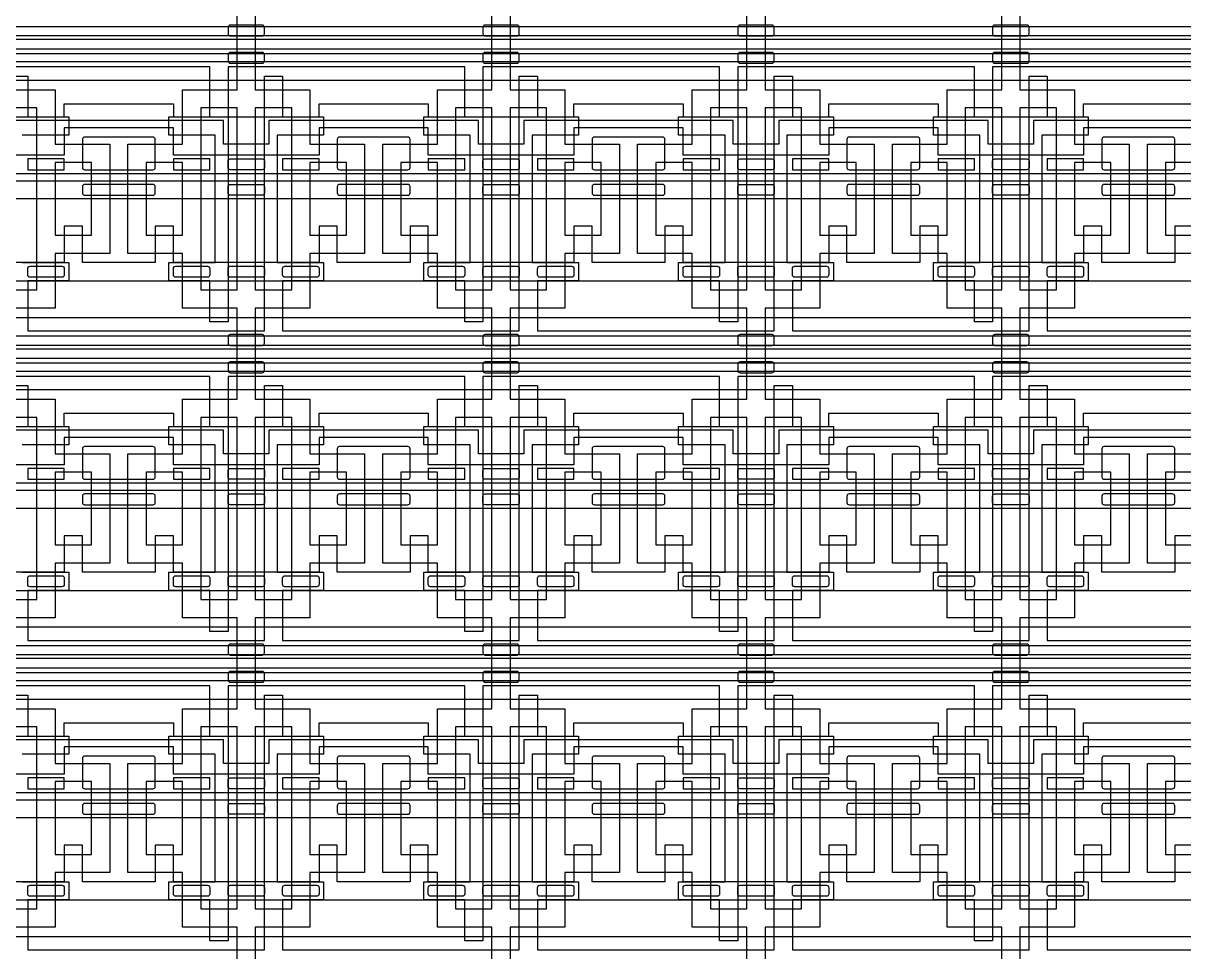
# Model space of a CAD drawing. Extents: x 0 to 194465, y -118660 to 40475.
# Drawn here: x 29387 to 35762, y 13088 to 18188 of the extents above; entities that cross this region are included whole.
import ezdxf

# ---------------------------------------------------------------- set-up
doc = ezdxf.new("R2010")
doc.units = 13
for name, color, linetype in [('Control 1 - Push up', 6, 'Continuous'), ('Control 2 - Push down', 1, 'Continuous'), ('Flow', 5, 'Continuous')]:
    doc.layers.add(name, color=color, linetype=linetype)

msp = doc.modelspace()

# ---------------------------------------------------------------- linework, layer by layer
at = {"layer": 'Control 1 - Push up'}
for points in [[(18462.5, 16773.1), (41962.5, 16773.1), (41962.5, 18270.6), (18462.5, 18270.6)], [(18362.5, 18170.6), (41862.5, 18170.6)], [(18262.5, 18120.6), (41762.5, 18120.6), (41762.5, 17223.1), (18262.5, 17223.1)], [(18162.5, 17323.1), (41662.5, 17323.1), (41662.5, 18020.6), (18162.5, 18020.6)], [(18062.5, 17363.1), (41562.5, 17363.1), (41562.5, 17976.1), (18062.5, 17976.1)], [(17962.5, 17876.1), (41462.5, 17876.1)], [(28812.5, 17673.1), (29612.5, 17673.1), (29612.5, 17746.1), (30212.5, 17746.1), (30212.5, 17673.1), (31012.5, 17673.1), (31012.5, 17746.1), (31612.5, 17746.1), (31612.5, 17673.1), (32412.5, 17673.1), (32412.5, 17746.1), (33012.5, 17746.1), (33012.5, 17673.1), (33812.5, 17673.1), (33812.5, 17746.1), (34412.5, 17746.1), (34412.5, 17673.1), (35212.5, 17673.1), (35212.5, 17746.1), (35812.5, 17746.1)], [(35812.5, 17613.1), (35212.5, 17613.1), (35212.5, 17463.1), (34412.5, 17463.1), (34412.5, 17613.1), (33812.5, 17613.1), (33812.5, 17463.1), (33012.5, 17463.1), (33012.5, 17613.1), (32412.5, 17613.1), (32412.5, 17463.1), (31612.5, 17463.1), (31612.5, 17613.1), (31012.5, 17613.1), (31012.5, 17463.1), (30212.5, 17463.1), (30212.5, 17613.1), (29612.5, 17613.1), (29612.5, 17463.1), (28812.5, 17463.1)], [(36087.5, 17653.1), (34937.5, 17653.1), (34937.5, 17523.1), (34687.5, 17523.1), (34687.5, 17653.1), (33537.5, 17653.1), (33537.5, 17523.1), (33287.5, 17523.1), (33287.5, 17653.1), (32137.5, 17653.1), (32137.5, 17523.1), (31887.5, 17523.1), (31887.5, 17653.1), (30737.5, 17653.1), (30737.5, 17523.1), (30487.5, 17523.1), (30487.5, 17653.1), (29337.5, 17653.1)], [(35812.5, 17073.1), (35712.5, 17073.1), (35712.5, 16873.1), (35312.5, 16873.1), (35312.5, 17073.1), (35212.5, 17073.1), (35212.5, 16873.1), (34412.5, 16873.1), (34412.5, 17073.1), (34312.5, 17073.1), (34312.5, 16873.1), (33912.5, 16873.1), (33912.5, 17073.1), (33812.5, 17073.1), (33812.5, 16873.1), (33012.5, 16873.1), (33012.5, 17073.1), (32912.5, 17073.1), (32912.5, 16873.1), (32512.5, 16873.1), (32512.5, 17073.1), (32412.5, 17073.1), (32412.5, 16873.1), (31612.5, 16873.1), (31612.5, 17073.1), (31512.5, 17073.1), (31512.5, 16873.1), (31112.5, 16873.1), (31112.5, 17073.1), (31012.5, 17073.1), (31012.5, 16873.1), (30212.5, 16873.1), (30212.5, 17073.1), (30112.5, 17073.1), (30112.5, 16873.1), (29712.5, 16873.1), (29712.5, 17073.1), (29612.5, 17073.1), (29612.5, 16873.1), (28812.5, 16873.1)], [(18462.5, 15073.1), (41962.5, 15073.1), (41962.5, 16570.6), (18462.5, 16570.6)], [(18362.5, 16470.6), (41862.5, 16470.6)], [(18262.5, 16420.6), (41762.5, 16420.6), (41762.5, 15523.1), (18262.5, 15523.1)], [(18162.5, 15623.1), (41662.5, 15623.1), (41662.5, 16320.6), (18162.5, 16320.6)], [(18062.5, 15663.1), (41562.5, 15663.1), (41562.5, 16276.1), (18062.5, 16276.1)], [(17962.5, 16176.1), (41462.5, 16176.1)], [(28812.5, 15973.1), (29612.5, 15973.1), (29612.5, 16046.1), (30212.5, 16046.1), (30212.5, 15973.1), (31012.5, 15973.1), (31012.5, 16046.1), (31612.5, 16046.1), (31612.5, 15973.1), (32412.5, 15973.1), (32412.5, 16046.1), (33012.5, 16046.1), (33012.5, 15973.1), (33812.5, 15973.1), (33812.5, 16046.1), (34412.5, 16046.1), (34412.5, 15973.1), (35212.5, 15973.1), (35212.5, 16046.1), (35812.5, 16046.1)], [(36087.5, 15953.1), (34937.5, 15953.1), (34937.5, 15823.1), (34687.5, 15823.1), (34687.5, 15953.1), (33537.5, 15953.1), (33537.5, 15823.1), (33287.5, 15823.1), (33287.5, 15953.1), (32137.5, 15953.1), (32137.5, 15823.1), (31887.5, 15823.1), (31887.5, 15953.1), (30737.5, 15953.1), (30737.5, 15823.1), (30487.5, 15823.1), (30487.5, 15953.1), (29337.5, 15953.1)], [(35812.5, 15913.1), (35212.5, 15913.1), (35212.5, 15763.1), (34412.5, 15763.1), (34412.5, 15913.1), (33812.5, 15913.1), (33812.5, 15763.1), (33012.5, 15763.1), (33012.5, 15913.1), (32412.5, 15913.1), (32412.5, 15763.1), (31612.5, 15763.1), (31612.5, 15913.1), (31012.5, 15913.1), (31012.5, 15763.1), (30212.5, 15763.1), (30212.5, 15913.1), (29612.5, 15913.1), (29612.5, 15763.1), (28812.5, 15763.1)], [(35812.5, 15373.1), (35712.5, 15373.1), (35712.5, 15173.1), (35312.5, 15173.1), (35312.5, 15373.1), (35212.5, 15373.1), (35212.5, 15173.1), (34412.5, 15173.1), (34412.5, 15373.1), (34312.5, 15373.1), (34312.5, 15173.1), (33912.5, 15173.1), (33912.5, 15373.1), (33812.5, 15373.1), (33812.5, 15173.1), (33012.5, 15173.1), (33012.5, 15373.1), (32912.5, 15373.1), (32912.5, 15173.1), (32512.5, 15173.1), (32512.5, 15373.1), (32412.5, 15373.1), (32412.5, 15173.1), (31612.5, 15173.1), (31612.5, 15373.1), (31512.5, 15373.1), (31512.5, 15173.1), (31112.5, 15173.1), (31112.5, 15373.1), (31012.5, 15373.1), (31012.5, 15173.1), (30212.5, 15173.1), (30212.5, 15373.1), (30112.5, 15373.1), (30112.5, 15173.1), (29712.5, 15173.1), (29712.5, 15373.1), (29612.5, 15373.1), (29612.5, 15173.1), (28812.5, 15173.1)], [(18462.5, 13373.1), (41962.5, 13373.1), (41962.5, 14870.6), (18462.5, 14870.6)], [(18362.5, 14770.6), (41862.5, 14770.6)], [(18262.5, 14720.6), (41762.5, 14720.6), (41762.5, 13823.1), (18262.5, 13823.1)], [(18162.5, 13923.1), (41662.5, 13923.1), (41662.5, 14620.6), (18162.5, 14620.6)], [(18062.5, 13963.1), (41562.5, 13963.1), (41562.5, 14576.1), (18062.5, 14576.1)], [(17962.5, 14476.1), (41462.5, 14476.1)], [(28812.5, 14273.1), (29612.5, 14273.1), (29612.5, 14346.1), (30212.5, 14346.1), (30212.5, 14273.1), (31012.5, 14273.1), (31012.5, 14346.1), (31612.5, 14346.1), (31612.5, 14273.1), (32412.5, 14273.1), (32412.5, 14346.1), (33012.5, 14346.1), (33012.5, 14273.1), (33812.5, 14273.1), (33812.5, 14346.1), (34412.5, 14346.1), (34412.5, 14273.1), (35212.5, 14273.1), (35212.5, 14346.1), (35812.5, 14346.1)], [(36087.5, 14253.1), (34937.5, 14253.1), (34937.5, 14123.1), (34687.5, 14123.1), (34687.5, 14253.1), (33537.5, 14253.1), (33537.5, 14123.1), (33287.5, 14123.1), (33287.5, 14253.1), (32137.5, 14253.1), (32137.5, 14123.1), (31887.5, 14123.1), (31887.5, 14253.1), (30737.5, 14253.1), (30737.5, 14123.1), (30487.5, 14123.1), (30487.5, 14253.1), (29337.5, 14253.1)], [(35812.5, 14213.1), (35212.5, 14213.1), (35212.5, 14063.1), (34412.5, 14063.1), (34412.5, 14213.1), (33812.5, 14213.1), (33812.5, 14063.1), (33012.5, 14063.1), (33012.5, 14213.1), (32412.5, 14213.1), (32412.5, 14063.1), (31612.5, 14063.1), (31612.5, 14213.1), (31012.5, 14213.1), (31012.5, 14063.1), (30212.5, 14063.1), (30212.5, 14213.1), (29612.5, 14213.1), (29612.5, 14063.1), (28812.5, 14063.1)], [(35812.5, 13673.1), (35712.5, 13673.1), (35712.5, 13473.1), (35312.5, 13473.1), (35312.5, 13673.1), (35212.5, 13673.1), (35212.5, 13473.1), (34412.5, 13473.1), (34412.5, 13673.1), (34312.5, 13673.1), (34312.5, 13473.1), (33912.5, 13473.1), (33912.5, 13673.1), (33812.5, 13673.1), (33812.5, 13473.1), (33012.5, 13473.1), (33012.5, 13673.1), (32912.5, 13673.1), (32912.5, 13473.1), (32512.5, 13473.1), (32512.5, 13673.1), (32412.5, 13673.1), (32412.5, 13473.1), (31612.5, 13473.1), (31612.5, 13673.1), (31512.5, 13673.1), (31512.5, 13473.1), (31112.5, 13473.1), (31112.5, 13673.1), (31012.5, 13673.1), (31012.5, 13473.1), (30212.5, 13473.1), (30212.5, 13673.1), (30112.5, 13673.1), (30112.5, 13473.1), (29712.5, 13473.1), (29712.5, 13673.1), (29612.5, 13673.1), (29612.5, 13473.1), (28812.5, 13473.1)], [(18462.5, 11673.1), (41962.5, 11673.1), (41962.5, 13170.6), (18462.5, 13170.6)]]:
    msp.add_lwpolyline(points, dxfattribs=at)
for points in [[(30112.5, 17550.6, 0.414214), (30100, 17563.1), (29725, 17563.1, 0.414214), (29712.5, 17550.6), (29712.5, 17395.6, 0.414214), (29725, 17383.1), (30100, 17383.1, 0.414214), (30112.5, 17395.6)], [(31512.5, 17550.6, 0.414214), (31500, 17563.1), (31125, 17563.1, 0.414214), (31112.5, 17550.6), (31112.5, 17395.6, 0.414214), (31125, 17383.1), (31500, 17383.1, 0.414214), (31512.5, 17395.6)], [(32912.5, 17550.6, 0.414214), (32900, 17563.1), (32525, 17563.1, 0.414214), (32512.5, 17550.6), (32512.5, 17395.6, 0.414214), (32525, 17383.1), (32900, 17383.1, 0.414214), (32912.5, 17395.6)], [(34312.5, 17550.6, 0.414214), (34300, 17563.1), (33925, 17563.1, 0.414214), (33912.5, 17550.6), (33912.5, 17395.6, 0.414214), (33925, 17383.1), (34300, 17383.1, 0.414214), (34312.5, 17395.6)], [(35712.5, 17550.6, 0.414214), (35700, 17563.1), (35325, 17563.1, 0.414214), (35312.5, 17550.6), (35312.5, 17395.6, 0.414214), (35325, 17383.1), (35700, 17383.1, 0.414214), (35712.5, 17395.6)], [(30525, 17383.1, -0.414214), (30512.5, 17395.6), (30512.5, 17430.6, -0.414214), (30525, 17443.1), (30700, 17443.1, -0.414214), (30712.5, 17430.6), (30712.5, 17395.6, -0.414214), (30700, 17383.1)], [(31925, 17383.1, -0.414214), (31912.5, 17395.6), (31912.5, 17430.6, -0.414214), (31925, 17443.1), (32100, 17443.1, -0.414214), (32112.5, 17430.6), (32112.5, 17395.6, -0.414214), (32100, 17383.1)], [(33325, 17383.1, -0.414214), (33312.5, 17395.6), (33312.5, 17430.6, -0.414214), (33325, 17443.1), (33500, 17443.1, -0.414214), (33512.5, 17430.6), (33512.5, 17395.6, -0.414214), (33500, 17383.1)], [(34725, 17383.1, -0.414214), (34712.5, 17395.6), (34712.5, 17430.6, -0.414214), (34725, 17443.1), (34900, 17443.1, -0.414214), (34912.5, 17430.6), (34912.5, 17395.6, -0.414214), (34900, 17383.1)], [(29725, 17243.1), (30100, 17243.1, 0.414214), (30112.5, 17255.6), (30112.5, 17290.6, 0.414214), (30100, 17303.1), (29725, 17303.1, 0.414214), (29712.5, 17290.6), (29712.5, 17255.6, 0.414214)], [(30525, 17243.1, -0.414214), (30512.5, 17255.6), (30512.5, 17290.6, -0.414214), (30525, 17303.1), (30700, 17303.1, -0.414214), (30712.5, 17290.6), (30712.5, 17255.6, -0.414214), (30700, 17243.1)], [(31125, 17243.1), (31500, 17243.1, 0.414214), (31512.5, 17255.6), (31512.5, 17290.6, 0.414214), (31500, 17303.1), (31125, 17303.1, 0.414214), (31112.5, 17290.6), (31112.5, 17255.6, 0.414214)], [(31925, 17243.1, -0.414214), (31912.5, 17255.6), (31912.5, 17290.6, -0.414214), (31925, 17303.1), (32100, 17303.1, -0.414214), (32112.5, 17290.6), (32112.5, 17255.6, -0.414214), (32100, 17243.1)], [(32525, 17243.1), (32900, 17243.1, 0.414214), (32912.5, 17255.6), (32912.5, 17290.6, 0.414214), (32900, 17303.1), (32525, 17303.1, 0.414214), (32512.5, 17290.6), (32512.5, 17255.6, 0.414214)], [(33325, 17243.1, -0.414214), (33312.5, 17255.6), (33312.5, 17290.6, -0.414214), (33325, 17303.1), (33500, 17303.1, -0.414214), (33512.5, 17290.6), (33512.5, 17255.6, -0.414214), (33500, 17243.1)], [(33925, 17243.1), (34300, 17243.1, 0.414214), (34312.5, 17255.6), (34312.5, 17290.6, 0.414214), (34300, 17303.1), (33925, 17303.1, 0.414214), (33912.5, 17290.6), (33912.5, 17255.6, 0.414214)], [(34725, 17243.1, -0.414214), (34712.5, 17255.6), (34712.5, 17290.6, -0.414214), (34725, 17303.1), (34900, 17303.1, -0.414214), (34912.5, 17290.6), (34912.5, 17255.6, -0.414214), (34900, 17243.1)], [(35325, 17243.1), (35700, 17243.1, 0.414214), (35712.5, 17255.6), (35712.5, 17290.6, 0.414214), (35700, 17303.1), (35325, 17303.1, 0.414214), (35312.5, 17290.6), (35312.5, 17255.6, 0.414214)], [(29425, 16793.1, -0.414214), (29412.5, 16805.6), (29412.5, 16840.6, -0.414214), (29425, 16853.1), (29600, 16853.1, -0.414214), (29612.5, 16840.6), (29612.5, 16805.6, -0.414214), (29600, 16793.1)], [(30225, 16793.1, -0.414214), (30212.5, 16805.6), (30212.5, 16840.6, -0.414214), (30225, 16853.1), (30400, 16853.1, -0.414214), (30412.5, 16840.6), (30412.5, 16805.6, -0.414214), (30400, 16793.1)], [(30525, 16793.1, -0.414214), (30512.5, 16805.6), (30512.5, 16840.6, -0.414214), (30525, 16853.1), (30700, 16853.1, -0.414214), (30712.5, 16840.6), (30712.5, 16805.6, -0.414214), (30700, 16793.1)], [(30825, 16793.1, -0.414214), (30812.5, 16805.6), (30812.5, 16840.6, -0.414214), (30825, 16853.1), (31000, 16853.1, -0.414214), (31012.5, 16840.6), (31012.5, 16805.6, -0.414214), (31000, 16793.1)], [(31625, 16793.1, -0.414214), (31612.5, 16805.6), (31612.5, 16840.6, -0.414214), (31625, 16853.1), (31800, 16853.1, -0.414214), (31812.5, 16840.6), (31812.5, 16805.6, -0.414214), (31800, 16793.1)], [(31925, 16793.1, -0.414214), (31912.5, 16805.6), (31912.5, 16840.6, -0.414214), (31925, 16853.1), (32100, 16853.1, -0.414214), (32112.5, 16840.6), (32112.5, 16805.6, -0.414214), (32100, 16793.1)], [(32225, 16793.1, -0.414214), (32212.5, 16805.6), (32212.5, 16840.6, -0.414214), (32225, 16853.1), (32400, 16853.1, -0.414214), (32412.5, 16840.6), (32412.5, 16805.6, -0.414214), (32400, 16793.1)], [(33025, 16793.1, -0.414214), (33012.5, 16805.6), (33012.5, 16840.6, -0.414214), (33025, 16853.1), (33200, 16853.1, -0.414214), (33212.5, 16840.6), (33212.5, 16805.6, -0.414214), (33200, 16793.1)], [(33325, 16793.1, -0.414214), (33312.5, 16805.6), (33312.5, 16840.6, -0.414214), (33325, 16853.1), (33500, 16853.1, -0.414214), (33512.5, 16840.6), (33512.5, 16805.6, -0.414214), (33500, 16793.1)], [(33625, 16793.1, -0.414214), (33612.5, 16805.6), (33612.5, 16840.6, -0.414214), (33625, 16853.1), (33800, 16853.1, -0.414214), (33812.5, 16840.6), (33812.5, 16805.6, -0.414214), (33800, 16793.1)], [(34425, 16793.1, -0.414214), (34412.5, 16805.6), (34412.5, 16840.6, -0.414214), (34425, 16853.1), (34600, 16853.1, -0.414214), (34612.5, 16840.6), (34612.5, 16805.6, -0.414214), (34600, 16793.1)], [(34725, 16793.1, -0.414214), (34712.5, 16805.6), (34712.5, 16840.6, -0.414214), (34725, 16853.1), (34900, 16853.1, -0.414214), (34912.5, 16840.6), (34912.5, 16805.6, -0.414214), (34900, 16793.1)], [(35025, 16793.1, -0.414214), (35012.5, 16805.6), (35012.5, 16840.6, -0.414214), (35025, 16853.1), (35200, 16853.1, -0.414214), (35212.5, 16840.6), (35212.5, 16805.6, -0.414214), (35200, 16793.1)], [(30112.5, 15850.6, 0.414214), (30100, 15863.1), (29725, 15863.1, 0.414214), (29712.5, 15850.6), (29712.5, 15695.6, 0.414214), (29725, 15683.1), (30100, 15683.1, 0.414214), (30112.5, 15695.6)], [(31512.5, 15850.6, 0.414214), (31500, 15863.1), (31125, 15863.1, 0.414214), (31112.5, 15850.6), (31112.5, 15695.6, 0.414214), (31125, 15683.1), (31500, 15683.1, 0.414214), (31512.5, 15695.6)], [(32912.5, 15850.6, 0.414214), (32900, 15863.1), (32525, 15863.1, 0.414214), (32512.5, 15850.6), (32512.5, 15695.6, 0.414214), (32525, 15683.1), (32900, 15683.1, 0.414214), (32912.5, 15695.6)], [(34312.5, 15850.6, 0.414214), (34300, 15863.1), (33925, 15863.1, 0.414214), (33912.5, 15850.6), (33912.5, 15695.6, 0.414214), (33925, 15683.1), (34300, 15683.1, 0.414214), (34312.5, 15695.6)], [(35712.5, 15850.6, 0.414214), (35700, 15863.1), (35325, 15863.1, 0.414214), (35312.5, 15850.6), (35312.5, 15695.6, 0.414214), (35325, 15683.1), (35700, 15683.1, 0.414214), (35712.5, 15695.6)], [(30525, 15683.1, -0.414214), (30512.5, 15695.6), (30512.5, 15730.6, -0.414214), (30525, 15743.1), (30700, 15743.1, -0.414214), (30712.5, 15730.6), (30712.5, 15695.6, -0.414214), (30700, 15683.1)], [(31925, 15683.1, -0.414214), (31912.5, 15695.6), (31912.5, 15730.6, -0.414214), (31925, 15743.1), (32100, 15743.1, -0.414214), (32112.5, 15730.6), (32112.5, 15695.6, -0.414214), (32100, 15683.1)], [(33325, 15683.1, -0.414214), (33312.5, 15695.6), (33312.5, 15730.6, -0.414214), (33325, 15743.1), (33500, 15743.1, -0.414214), (33512.5, 15730.6), (33512.5, 15695.6, -0.414214), (33500, 15683.1)], [(34725, 15683.1, -0.414214), (34712.5, 15695.6), (34712.5, 15730.6, -0.414214), (34725, 15743.1), (34900, 15743.1, -0.414214), (34912.5, 15730.6), (34912.5, 15695.6, -0.414214), (34900, 15683.1)], [(29725, 15543.1), (30100, 15543.1, 0.414214), (30112.5, 15555.6), (30112.5, 15590.6, 0.414214), (30100, 15603.1), (29725, 15603.1, 0.414214), (29712.5, 15590.6), (29712.5, 15555.6, 0.414214)], [(30525, 15543.1, -0.414214), (30512.5, 15555.6), (30512.5, 15590.6, -0.414214), (30525, 15603.1), (30700, 15603.1, -0.414214), (30712.5, 15590.6), (30712.5, 15555.6, -0.414214), (30700, 15543.1)], [(31125, 15543.1), (31500, 15543.1, 0.414214), (31512.5, 15555.6), (31512.5, 15590.6, 0.414214), (31500, 15603.1), (31125, 15603.1, 0.414214), (31112.5, 15590.6), (31112.5, 15555.6, 0.414214)], [(31925, 15543.1, -0.414214), (31912.5, 15555.6), (31912.5, 15590.6, -0.414214), (31925, 15603.1), (32100, 15603.1, -0.414214), (32112.5, 15590.6), (32112.5, 15555.6, -0.414214), (32100, 15543.1)], [(32525, 15543.1), (32900, 15543.1, 0.414214), (32912.5, 15555.6), (32912.5, 15590.6, 0.414214), (32900, 15603.1), (32525, 15603.1, 0.414214), (32512.5, 15590.6), (32512.5, 15555.6, 0.414214)], [(33325, 15543.1, -0.414214), (33312.5, 15555.6), (33312.5, 15590.6, -0.414214), (33325, 15603.1), (33500, 15603.1, -0.414214), (33512.5, 15590.6), (33512.5, 15555.6, -0.414214), (33500, 15543.1)], [(33925, 15543.1), (34300, 15543.1, 0.414214), (34312.5, 15555.6), (34312.5, 15590.6, 0.414214), (34300, 15603.1), (33925, 15603.1, 0.414214), (33912.5, 15590.6), (33912.5, 15555.6, 0.414214)], [(34725, 15543.1, -0.414214), (34712.5, 15555.6), (34712.5, 15590.6, -0.414214), (34725, 15603.1), (34900, 15603.1, -0.414214), (34912.5, 15590.6), (34912.5, 15555.6, -0.414214), (34900, 15543.1)], [(35325, 15543.1), (35700, 15543.1, 0.414214), (35712.5, 15555.6), (35712.5, 15590.6, 0.414214), (35700, 15603.1), (35325, 15603.1, 0.414214), (35312.5, 15590.6), (35312.5, 15555.6, 0.414214)], [(29425, 15093.1, -0.414214), (29412.5, 15105.6), (29412.5, 15140.6, -0.414214), (29425, 15153.1), (29600, 15153.1, -0.414214), (29612.5, 15140.6), (29612.5, 15105.6, -0.414214), (29600, 15093.1)], [(30225, 15093.1, -0.414214), (30212.5, 15105.6), (30212.5, 15140.6, -0.414214), (30225, 15153.1), (30400, 15153.1, -0.414214), (30412.5, 15140.6), (30412.5, 15105.6, -0.414214), (30400, 15093.1)], [(30525, 15093.1, -0.414214), (30512.5, 15105.6), (30512.5, 15140.6, -0.414214), (30525, 15153.1), (30700, 15153.1, -0.414214), (30712.5, 15140.6), (30712.5, 15105.6, -0.414214), (30700, 15093.1)], [(30825, 15093.1, -0.414214), (30812.5, 15105.6), (30812.5, 15140.6, -0.414214), (30825, 15153.1), (31000, 15153.1, -0.414214), (31012.5, 15140.6), (31012.5, 15105.6, -0.414214), (31000, 15093.1)], [(31625, 15093.1, -0.414214), (31612.5, 15105.6), (31612.5, 15140.6, -0.414214), (31625, 15153.1), (31800, 15153.1, -0.414214), (31812.5, 15140.6), (31812.5, 15105.6, -0.414214), (31800, 15093.1)], [(31925, 15093.1, -0.414214), (31912.5, 15105.6), (31912.5, 15140.6, -0.414214), (31925, 15153.1), (32100, 15153.1, -0.414214), (32112.5, 15140.6), (32112.5, 15105.6, -0.414214), (32100, 15093.1)], [(32225, 15093.1, -0.414214), (32212.5, 15105.6), (32212.5, 15140.6, -0.414214), (32225, 15153.1), (32400, 15153.1, -0.414214), (32412.5, 15140.6), (32412.5, 15105.6, -0.414214), (32400, 15093.1)], [(33025, 15093.1, -0.414214), (33012.5, 15105.6), (33012.5, 15140.6, -0.414214), (33025, 15153.1), (33200, 15153.1, -0.414214), (33212.5, 15140.6), (33212.5, 15105.6, -0.414214), (33200, 15093.1)], [(33325, 15093.1, -0.414214), (33312.5, 15105.6), (33312.5, 15140.6, -0.414214), (33325, 15153.1), (33500, 15153.1, -0.414214), (33512.5, 15140.6), (33512.5, 15105.6, -0.414214), (33500, 15093.1)], [(33625, 15093.1, -0.414214), (33612.5, 15105.6), (33612.5, 15140.6, -0.414214), (33625, 15153.1), (33800, 15153.1, -0.414214), (33812.5, 15140.6), (33812.5, 15105.6, -0.414214), (33800, 15093.1)], [(34425, 15093.1, -0.414214), (34412.5, 15105.6), (34412.5, 15140.6, -0.414214), (34425, 15153.1), (34600, 15153.1, -0.414214), (34612.5, 15140.6), (34612.5, 15105.6, -0.414214), (34600, 15093.1)], [(34725, 15093.1, -0.414214), (34712.5, 15105.6), (34712.5, 15140.6, -0.414214), (34725, 15153.1), (34900, 15153.1, -0.414214), (34912.5, 15140.6), (34912.5, 15105.6, -0.414214), (34900, 15093.1)], [(35025, 15093.1, -0.414214), (35012.5, 15105.6), (35012.5, 15140.6, -0.414214), (35025, 15153.1), (35200, 15153.1, -0.414214), (35212.5, 15140.6), (35212.5, 15105.6, -0.414214), (35200, 15093.1)], [(30112.5, 14150.6, 0.414214), (30100, 14163.1), (29725, 14163.1, 0.414214), (29712.5, 14150.6), (29712.5, 13995.6, 0.414214), (29725, 13983.1), (30100, 13983.1, 0.414214), (30112.5, 13995.6)], [(31512.5, 14150.6, 0.414214), (31500, 14163.1), (31125, 14163.1, 0.414214), (31112.5, 14150.6), (31112.5, 13995.6, 0.414214), (31125, 13983.1), (31500, 13983.1, 0.414214), (31512.5, 13995.6)], [(32912.5, 14150.6, 0.414214), (32900, 14163.1), (32525, 14163.1, 0.414214), (32512.5, 14150.6), (32512.5, 13995.6, 0.414214), (32525, 13983.1), (32900, 13983.1, 0.414214), (32912.5, 13995.6)], [(34312.5, 14150.6, 0.414214), (34300, 14163.1), (33925, 14163.1, 0.414214), (33912.5, 14150.6), (33912.5, 13995.6, 0.414214), (33925, 13983.1), (34300, 13983.1, 0.414214), (34312.5, 13995.6)], [(35712.5, 14150.6, 0.414214), (35700, 14163.1), (35325, 14163.1, 0.414214), (35312.5, 14150.6), (35312.5, 13995.6, 0.414214), (35325, 13983.1), (35700, 13983.1, 0.414214), (35712.5, 13995.6)], [(30525, 13983.1, -0.414214), (30512.5, 13995.6), (30512.5, 14030.6, -0.414214), (30525, 14043.1), (30700, 14043.1, -0.414214), (30712.5, 14030.6), (30712.5, 13995.6, -0.414214), (30700, 13983.1)], [(31925, 13983.1, -0.414214), (31912.5, 13995.6), (31912.5, 14030.6, -0.414214), (31925, 14043.1), (32100, 14043.1, -0.414214), (32112.5, 14030.6), (32112.5, 13995.6, -0.414214), (32100, 13983.1)], [(33325, 13983.1, -0.414214), (33312.5, 13995.6), (33312.5, 14030.6, -0.414214), (33325, 14043.1), (33500, 14043.1, -0.414214), (33512.5, 14030.6), (33512.5, 13995.6, -0.414214), (33500, 13983.1)], [(34725, 13983.1, -0.414214), (34712.5, 13995.6), (34712.5, 14030.6, -0.414214), (34725, 14043.1), (34900, 14043.1, -0.414214), (34912.5, 14030.6), (34912.5, 13995.6, -0.414214), (34900, 13983.1)], [(29725, 13843.1), (30100, 13843.1, 0.414214), (30112.5, 13855.6), (30112.5, 13890.6, 0.414214), (30100, 13903.1), (29725, 13903.1, 0.414214), (29712.5, 13890.6), (29712.5, 13855.6, 0.414214)], [(30525, 13843.1, -0.414214), (30512.5, 13855.6), (30512.5, 13890.6, -0.414214), (30525, 13903.1), (30700, 13903.1, -0.414214), (30712.5, 13890.6), (30712.5, 13855.6, -0.414214), (30700, 13843.1)], [(31125, 13843.1), (31500, 13843.1, 0.414214), (31512.5, 13855.6), (31512.5, 13890.6, 0.414214), (31500, 13903.1), (31125, 13903.1, 0.414214), (31112.5, 13890.6), (31112.5, 13855.6, 0.414214)], [(31925, 13843.1, -0.414214), (31912.5, 13855.6), (31912.5, 13890.6, -0.414214), (31925, 13903.1), (32100, 13903.1, -0.414214), (32112.5, 13890.6), (32112.5, 13855.6, -0.414214), (32100, 13843.1)], [(32525, 13843.1), (32900, 13843.1, 0.414214), (32912.5, 13855.6), (32912.5, 13890.6, 0.414214), (32900, 13903.1), (32525, 13903.1, 0.414214), (32512.5, 13890.6), (32512.5, 13855.6, 0.414214)], [(33325, 13843.1, -0.414214), (33312.5, 13855.6), (33312.5, 13890.6, -0.414214), (33325, 13903.1), (33500, 13903.1, -0.414214), (33512.5, 13890.6), (33512.5, 13855.6, -0.414214), (33500, 13843.1)], [(33925, 13843.1), (34300, 13843.1, 0.414214), (34312.5, 13855.6), (34312.5, 13890.6, 0.414214), (34300, 13903.1), (33925, 13903.1, 0.414214), (33912.5, 13890.6), (33912.5, 13855.6, 0.414214)], [(34725, 13843.1, -0.414214), (34712.5, 13855.6), (34712.5, 13890.6, -0.414214), (34725, 13903.1), (34900, 13903.1, -0.414214), (34912.5, 13890.6), (34912.5, 13855.6, -0.414214), (34900, 13843.1)], [(35325, 13843.1), (35700, 13843.1, 0.414214), (35712.5, 13855.6), (35712.5, 13890.6, 0.414214), (35700, 13903.1), (35325, 13903.1, 0.414214), (35312.5, 13890.6), (35312.5, 13855.6, 0.414214)], [(29425, 13393.1, -0.414214), (29412.5, 13405.6), (29412.5, 13440.6, -0.414214), (29425, 13453.1), (29600, 13453.1, -0.414214), (29612.5, 13440.6), (29612.5, 13405.6, -0.414214), (29600, 13393.1)], [(30225, 13393.1, -0.414214), (30212.5, 13405.6), (30212.5, 13440.6, -0.414214), (30225, 13453.1), (30400, 13453.1, -0.414214), (30412.5, 13440.6), (30412.5, 13405.6, -0.414214), (30400, 13393.1)], [(30525, 13393.1, -0.414214), (30512.5, 13405.6), (30512.5, 13440.6, -0.414214), (30525, 13453.1), (30700, 13453.1, -0.414214), (30712.5, 13440.6), (30712.5, 13405.6, -0.414214), (30700, 13393.1)], [(30825, 13393.1, -0.414214), (30812.5, 13405.6), (30812.5, 13440.6, -0.414214), (30825, 13453.1), (31000, 13453.1, -0.414214), (31012.5, 13440.6), (31012.5, 13405.6, -0.414214), (31000, 13393.1)], [(31625, 13393.1, -0.414214), (31612.5, 13405.6), (31612.5, 13440.6, -0.414214), (31625, 13453.1), (31800, 13453.1, -0.414214), (31812.5, 13440.6), (31812.5, 13405.6, -0.414214), (31800, 13393.1)], [(31925, 13393.1, -0.414214), (31912.5, 13405.6), (31912.5, 13440.6, -0.414214), (31925, 13453.1), (32100, 13453.1, -0.414214), (32112.5, 13440.6), (32112.5, 13405.6, -0.414214), (32100, 13393.1)], [(32225, 13393.1, -0.414214), (32212.5, 13405.6), (32212.5, 13440.6, -0.414214), (32225, 13453.1), (32400, 13453.1, -0.414214), (32412.5, 13440.6), (32412.5, 13405.6, -0.414214), (32400, 13393.1)], [(33025, 13393.1, -0.414214), (33012.5, 13405.6), (33012.5, 13440.6, -0.414214), (33025, 13453.1), (33200, 13453.1, -0.414214), (33212.5, 13440.6), (33212.5, 13405.6, -0.414214), (33200, 13393.1)], [(33325, 13393.1, -0.414214), (33312.5, 13405.6), (33312.5, 13440.6, -0.414214), (33325, 13453.1), (33500, 13453.1, -0.414214), (33512.5, 13440.6), (33512.5, 13405.6, -0.414214), (33500, 13393.1)], [(33625, 13393.1, -0.414214), (33612.5, 13405.6), (33612.5, 13440.6, -0.414214), (33625, 13453.1), (33800, 13453.1, -0.414214), (33812.5, 13440.6), (33812.5, 13405.6, -0.414214), (33800, 13393.1)], [(34425, 13393.1, -0.414214), (34412.5, 13405.6), (34412.5, 13440.6, -0.414214), (34425, 13453.1), (34600, 13453.1, -0.414214), (34612.5, 13440.6), (34612.5, 13405.6, -0.414214), (34600, 13393.1)], [(34725, 13393.1, -0.414214), (34712.5, 13405.6), (34712.5, 13440.6, -0.414214), (34725, 13453.1), (34900, 13453.1, -0.414214), (34912.5, 13440.6), (34912.5, 13405.6, -0.414214), (34900, 13393.1)], [(35025, 13393.1, -0.414214), (35012.5, 13405.6), (35012.5, 13440.6, -0.414214), (35025, 13453.1), (35200, 13453.1, -0.414214), (35212.5, 13440.6), (35212.5, 13405.6, -0.414214), (35200, 13393.1)]]:
    msp.add_lwpolyline(points, format="xyb", close=True, dxfattribs=at)
for points in [[(29612.5, 17443.1), (29412.5, 17443.1), (29412.5, 17383.1), (29612.5, 17383.1)], [(30412.5, 17443.1), (30212.5, 17443.1), (30212.5, 17383.1), (30412.5, 17383.1)], [(31012.5, 17443.1), (30812.5, 17443.1), (30812.5, 17383.1), (31012.5, 17383.1)], [(31812.5, 17443.1), (31612.5, 17443.1), (31612.5, 17383.1), (31812.5, 17383.1)], [(32412.5, 17443.1), (32212.5, 17443.1), (32212.5, 17383.1), (32412.5, 17383.1)], [(33212.5, 17443.1), (33012.5, 17443.1), (33012.5, 17383.1), (33212.5, 17383.1)], [(33812.5, 17443.1), (33612.5, 17443.1), (33612.5, 17383.1), (33812.5, 17383.1)], [(34612.5, 17443.1), (34412.5, 17443.1), (34412.5, 17383.1), (34612.5, 17383.1)], [(35212.5, 17443.1), (35012.5, 17443.1), (35012.5, 17383.1), (35212.5, 17383.1)], [(29612.5, 15743.1), (29412.5, 15743.1), (29412.5, 15683.1), (29612.5, 15683.1)], [(30412.5, 15743.1), (30212.5, 15743.1), (30212.5, 15683.1), (30412.5, 15683.1)], [(31012.5, 15743.1), (30812.5, 15743.1), (30812.5, 15683.1), (31012.5, 15683.1)], [(31812.5, 15743.1), (31612.5, 15743.1), (31612.5, 15683.1), (31812.5, 15683.1)], [(32412.5, 15743.1), (32212.5, 15743.1), (32212.5, 15683.1), (32412.5, 15683.1)], [(33212.5, 15743.1), (33012.5, 15743.1), (33012.5, 15683.1), (33212.5, 15683.1)], [(33812.5, 15743.1), (33612.5, 15743.1), (33612.5, 15683.1), (33812.5, 15683.1)], [(34612.5, 15743.1), (34412.5, 15743.1), (34412.5, 15683.1), (34612.5, 15683.1)], [(35212.5, 15743.1), (35012.5, 15743.1), (35012.5, 15683.1), (35212.5, 15683.1)], [(29612.5, 14043.1), (29412.5, 14043.1), (29412.5, 13983.1), (29612.5, 13983.1)], [(30412.5, 14043.1), (30212.5, 14043.1), (30212.5, 13983.1), (30412.5, 13983.1)], [(31012.5, 14043.1), (30812.5, 14043.1), (30812.5, 13983.1), (31012.5, 13983.1)], [(31812.5, 14043.1), (31612.5, 14043.1), (31612.5, 13983.1), (31812.5, 13983.1)], [(32412.5, 14043.1), (32212.5, 14043.1), (32212.5, 13983.1), (32412.5, 13983.1)], [(33212.5, 14043.1), (33012.5, 14043.1), (33012.5, 13983.1), (33212.5, 13983.1)], [(33812.5, 14043.1), (33612.5, 14043.1), (33612.5, 13983.1), (33812.5, 13983.1)], [(34612.5, 14043.1), (34412.5, 14043.1), (34412.5, 13983.1), (34612.5, 13983.1)], [(35212.5, 14043.1), (35012.5, 14043.1), (35012.5, 13983.1), (35212.5, 13983.1)]]:
    msp.add_lwpolyline(points, close=True, dxfattribs=at)
at = {"layer": 'Control 2 - Push down'}
for points in [[(30700, 18178.1), (30525, 18178.1, 0.414214), (30512.5, 18165.6), (30512.5, 18130.6, 0.414214), (30525, 18118.1), (30700, 18118.1, 0.414214), (30712.5, 18130.6), (30712.5, 18165.6, 0.414214)], [(32100, 18178.1), (31925, 18178.1, 0.414214), (31912.5, 18165.6), (31912.5, 18130.6, 0.414214), (31925, 18118.1), (32100, 18118.1, 0.414214), (32112.5, 18130.6), (32112.5, 18165.6, 0.414214)], [(33500, 18178.1), (33325, 18178.1, 0.414214), (33312.5, 18165.6), (33312.5, 18130.6, 0.414214), (33325, 18118.1), (33500, 18118.1, 0.414214), (33512.5, 18130.6), (33512.5, 18165.6, 0.414214)], [(34900, 18178.1), (34725, 18178.1, 0.414214), (34712.5, 18165.6), (34712.5, 18130.6, 0.414214), (34725, 18118.1), (34900, 18118.1, 0.414214), (34912.5, 18130.6), (34912.5, 18165.6, 0.414214)], [(30700, 18028.1), (30525, 18028.1, 0.414214), (30512.5, 18015.6), (30512.5, 17980.6, 0.414214), (30525, 17968.1), (30700, 17968.1, 0.414214), (30712.5, 17980.6), (30712.5, 18015.6, 0.414214)], [(32100, 18028.1), (31925, 18028.1, 0.414214), (31912.5, 18015.6), (31912.5, 17980.6, 0.414214), (31925, 17968.1), (32100, 17968.1, 0.414214), (32112.5, 17980.6), (32112.5, 18015.6, 0.414214)], [(33500, 18028.1), (33325, 18028.1, 0.414214), (33312.5, 18015.6), (33312.5, 17980.6, 0.414214), (33325, 17968.1), (33500, 17968.1, 0.414214), (33512.5, 17980.6), (33512.5, 18015.6, 0.414214)], [(34900, 18028.1), (34725, 18028.1, 0.414214), (34712.5, 18015.6), (34712.5, 17980.6, 0.414214), (34725, 17968.1), (34900, 17968.1, 0.414214), (34912.5, 17980.6), (34912.5, 18015.6, 0.414214)], [(30700, 16478.1), (30525, 16478.1, 0.414214), (30512.5, 16465.6), (30512.5, 16430.6, 0.414214), (30525, 16418.1), (30700, 16418.1, 0.414214), (30712.5, 16430.6), (30712.5, 16465.6, 0.414214)], [(32100, 16478.1), (31925, 16478.1, 0.414214), (31912.5, 16465.6), (31912.5, 16430.6, 0.414214), (31925, 16418.1), (32100, 16418.1, 0.414214), (32112.5, 16430.6), (32112.5, 16465.6, 0.414214)], [(33500, 16478.1), (33325, 16478.1, 0.414214), (33312.5, 16465.6), (33312.5, 16430.6, 0.414214), (33325, 16418.1), (33500, 16418.1, 0.414214), (33512.5, 16430.6), (33512.5, 16465.6, 0.414214)], [(34900, 16478.1), (34725, 16478.1, 0.414214), (34712.5, 16465.6), (34712.5, 16430.6, 0.414214), (34725, 16418.1), (34900, 16418.1, 0.414214), (34912.5, 16430.6), (34912.5, 16465.6, 0.414214)], [(30700, 16328.1), (30525, 16328.1, 0.414214), (30512.5, 16315.6), (30512.5, 16280.6, 0.414214), (30525, 16268.1), (30700, 16268.1, 0.414214), (30712.5, 16280.6), (30712.5, 16315.6, 0.414214)], [(32100, 16328.1), (31925, 16328.1, 0.414214), (31912.5, 16315.6), (31912.5, 16280.6, 0.414214), (31925, 16268.1), (32100, 16268.1, 0.414214), (32112.5, 16280.6), (32112.5, 16315.6, 0.414214)], [(33500, 16328.1), (33325, 16328.1, 0.414214), (33312.5, 16315.6), (33312.5, 16280.6, 0.414214), (33325, 16268.1), (33500, 16268.1, 0.414214), (33512.5, 16280.6), (33512.5, 16315.6, 0.414214)], [(34900, 16328.1), (34725, 16328.1, 0.414214), (34712.5, 16315.6), (34712.5, 16280.6, 0.414214), (34725, 16268.1), (34900, 16268.1, 0.414214), (34912.5, 16280.6), (34912.5, 16315.6, 0.414214)], [(30700, 14778.1), (30525, 14778.1, 0.414214), (30512.5, 14765.6), (30512.5, 14730.6, 0.414214), (30525, 14718.1), (30700, 14718.1, 0.414214), (30712.5, 14730.6), (30712.5, 14765.6, 0.414214)], [(32100, 14778.1), (31925, 14778.1, 0.414214), (31912.5, 14765.6), (31912.5, 14730.6, 0.414214), (31925, 14718.1), (32100, 14718.1, 0.414214), (32112.5, 14730.6), (32112.5, 14765.6, 0.414214)], [(33500, 14778.1), (33325, 14778.1, 0.414214), (33312.5, 14765.6), (33312.5, 14730.6, 0.414214), (33325, 14718.1), (33500, 14718.1, 0.414214), (33512.5, 14730.6), (33512.5, 14765.6, 0.414214)], [(34900, 14778.1), (34725, 14778.1, 0.414214), (34712.5, 14765.6), (34712.5, 14730.6, 0.414214), (34725, 14718.1), (34900, 14718.1, 0.414214), (34912.5, 14730.6), (34912.5, 14765.6, 0.414214)], [(30700, 14628.1), (30525, 14628.1, 0.414214), (30512.5, 14615.6), (30512.5, 14580.6, 0.414214), (30525, 14568.1), (30700, 14568.1, 0.414214), (30712.5, 14580.6), (30712.5, 14615.6, 0.414214)], [(32100, 14628.1), (31925, 14628.1, 0.414214), (31912.5, 14615.6), (31912.5, 14580.6, 0.414214), (31925, 14568.1), (32100, 14568.1, 0.414214), (32112.5, 14580.6), (32112.5, 14615.6, 0.414214)], [(33500, 14628.1), (33325, 14628.1, 0.414214), (33312.5, 14615.6), (33312.5, 14580.6, 0.414214), (33325, 14568.1), (33500, 14568.1, 0.414214), (33512.5, 14580.6), (33512.5, 14615.6, 0.414214)], [(34900, 14628.1), (34725, 14628.1, 0.414214), (34712.5, 14615.6), (34712.5, 14580.6, 0.414214), (34725, 14568.1), (34900, 14568.1, 0.414214), (34912.5, 14580.6), (34912.5, 14615.6, 0.414214)]]:
    msp.add_lwpolyline(points, format="xyb", close=True, dxfattribs=at)
for points in [[(19212.5, 18048.1), (44962.5, 18048.1)], [(44962.5, 18098.1), (19512.5, 18098.1)], [(36012.5, 17948.1), (34712.5, 17948.1), (34712.5, 16548.1), (34612.5, 16548.1), (34612.5, 16773.1), (34387.5, 16773.1), (34387.5, 16873.1), (34642.5, 16873.1), (34642.5, 17573.1), (34387.5, 17573.1), (34387.5, 17673.1), (34612.5, 17673.1), (34612.5, 17948.1), (33312.5, 17948.1), (33312.5, 16548.1), (33212.5, 16548.1), (33212.5, 16773.1), (32987.5, 16773.1), (32987.5, 16873.1), (33242.5, 16873.1), (33242.5, 17573.1), (32987.5, 17573.1), (32987.5, 17673.1), (33212.5, 17673.1), (33212.5, 17948.1), (31912.5, 17948.1), (31912.5, 16548.1), (31812.5, 16548.1), (31812.5, 16773.1), (31587.5, 16773.1), (31587.5, 16873.1), (31842.5, 16873.1), (31842.5, 17573.1), (31587.5, 17573.1), (31587.5, 17673.1), (31812.5, 17673.1), (31812.5, 17948.1), (30512.5, 17948.1), (30512.5, 16548.1), (30412.5, 16548.1), (30412.5, 16773.1), (30187.5, 16773.1), (30187.5, 16873.1), (30442.5, 16873.1), (30442.5, 17573.1), (30187.5, 17573.1), (30187.5, 17673.1), (30412.5, 17673.1), (30412.5, 17948.1), (29112.5, 17948.1)], [(29312.5, 17898.1), (29412.5, 17898.1), (29412.5, 17673.1), (29637.5, 17673.1), (29637.5, 17573.1), (29382.5, 17573.1)], [(29382.5, 16873.1), (29637.5, 16873.1), (29637.5, 16773.1), (29412.5, 16773.1), (29412.5, 16498.1), (30712.5, 16498.1), (30712.5, 17898.1), (30812.5, 17898.1), (30812.5, 17673.1), (31037.5, 17673.1), (31037.5, 17573.1), (30782.5, 17573.1), (30782.5, 16873.1), (31037.5, 16873.1), (31037.5, 16773.1), (30812.5, 16773.1), (30812.5, 16498.1), (32112.5, 16498.1), (32112.5, 17898.1), (32212.5, 17898.1), (32212.5, 17673.1), (32437.5, 17673.1), (32437.5, 17573.1), (32182.5, 17573.1), (32182.5, 16873.1), (32437.5, 16873.1), (32437.5, 16773.1), (32212.5, 16773.1), (32212.5, 16498.1), (33512.5, 16498.1), (33512.5, 17898.1), (33612.5, 17898.1), (33612.5, 17673.1), (33837.5, 17673.1), (33837.5, 17573.1), (33582.5, 17573.1), (33582.5, 16873.1), (33837.5, 16873.1), (33837.5, 16773.1), (33612.5, 16773.1), (33612.5, 16498.1), (34912.5, 16498.1), (34912.5, 17898.1), (35012.5, 17898.1), (35012.5, 17673.1), (35237.5, 17673.1), (35237.5, 17573.1), (34982.5, 17573.1), (34982.5, 16873.1), (35237.5, 16873.1), (35237.5, 16773.1), (35012.5, 16773.1), (35012.5, 16498.1), (36312.5, 16498.1)], [(44962.5, 16398.1), (19512.5, 16398.1)], [(19212.5, 16348.1), (44962.5, 16348.1)], [(36012.5, 16248.1), (34712.5, 16248.1), (34712.5, 14848.1), (34612.5, 14848.1), (34612.5, 15073.1), (34387.5, 15073.1), (34387.5, 15173.1), (34642.5, 15173.1), (34642.5, 15873.1), (34387.5, 15873.1), (34387.5, 15973.1), (34612.5, 15973.1), (34612.5, 16248.1), (33312.5, 16248.1), (33312.5, 14848.1), (33212.5, 14848.1), (33212.5, 15073.1), (32987.5, 15073.1), (32987.5, 15173.1), (33242.5, 15173.1), (33242.5, 15873.1), (32987.5, 15873.1), (32987.5, 15973.1), (33212.5, 15973.1), (33212.5, 16248.1), (31912.5, 16248.1), (31912.5, 14848.1), (31812.5, 14848.1), (31812.5, 15073.1), (31587.5, 15073.1), (31587.5, 15173.1), (31842.5, 15173.1), (31842.5, 15873.1), (31587.5, 15873.1), (31587.5, 15973.1), (31812.5, 15973.1), (31812.5, 16248.1), (30512.5, 16248.1), (30512.5, 14848.1), (30412.5, 14848.1), (30412.5, 15073.1), (30187.5, 15073.1), (30187.5, 15173.1), (30442.5, 15173.1), (30442.5, 15873.1), (30187.5, 15873.1), (30187.5, 15973.1), (30412.5, 15973.1), (30412.5, 16248.1), (29112.5, 16248.1)], [(29312.5, 16198.1), (29412.5, 16198.1), (29412.5, 15973.1), (29637.5, 15973.1), (29637.5, 15873.1), (29382.5, 15873.1)], [(29382.5, 15173.1), (29637.5, 15173.1), (29637.5, 15073.1), (29412.5, 15073.1), (29412.5, 14798.1), (30712.5, 14798.1), (30712.5, 16198.1), (30812.5, 16198.1), (30812.5, 15973.1), (31037.5, 15973.1), (31037.5, 15873.1), (30782.5, 15873.1), (30782.5, 15173.1), (31037.5, 15173.1), (31037.5, 15073.1), (30812.5, 15073.1), (30812.5, 14798.1), (32112.5, 14798.1), (32112.5, 16198.1), (32212.5, 16198.1), (32212.5, 15973.1), (32437.5, 15973.1), (32437.5, 15873.1), (32182.5, 15873.1), (32182.5, 15173.1), (32437.5, 15173.1), (32437.5, 15073.1), (32212.5, 15073.1), (32212.5, 14798.1), (33512.5, 14798.1), (33512.5, 16198.1), (33612.5, 16198.1), (33612.5, 15973.1), (33837.5, 15973.1), (33837.5, 15873.1), (33582.5, 15873.1), (33582.5, 15173.1), (33837.5, 15173.1), (33837.5, 15073.1), (33612.5, 15073.1), (33612.5, 14798.1), (34912.5, 14798.1), (34912.5, 16198.1), (35012.5, 16198.1), (35012.5, 15973.1), (35237.5, 15973.1), (35237.5, 15873.1), (34982.5, 15873.1), (34982.5, 15173.1), (35237.5, 15173.1), (35237.5, 15073.1), (35012.5, 15073.1), (35012.5, 14798.1), (36312.5, 14798.1)], [(44962.5, 14698.1), (19512.5, 14698.1)], [(19212.5, 14648.1), (44962.5, 14648.1)], [(36012.5, 14548.1), (34712.5, 14548.1), (34712.5, 13148.1), (34612.5, 13148.1), (34612.5, 13373.1), (34387.5, 13373.1), (34387.5, 13473.1), (34642.5, 13473.1), (34642.5, 14173.1), (34387.5, 14173.1), (34387.5, 14273.1), (34612.5, 14273.1), (34612.5, 14548.1), (33312.5, 14548.1), (33312.5, 13148.1), (33212.5, 13148.1), (33212.5, 13373.1), (32987.5, 13373.1), (32987.5, 13473.1), (33242.5, 13473.1), (33242.5, 14173.1), (32987.5, 14173.1), (32987.5, 14273.1), (33212.5, 14273.1), (33212.5, 14548.1), (31912.5, 14548.1), (31912.5, 13148.1), (31812.5, 13148.1), (31812.5, 13373.1), (31587.5, 13373.1), (31587.5, 13473.1), (31842.5, 13473.1), (31842.5, 14173.1), (31587.5, 14173.1), (31587.5, 14273.1), (31812.5, 14273.1), (31812.5, 14548.1), (30512.5, 14548.1), (30512.5, 13148.1), (30412.5, 13148.1), (30412.5, 13373.1), (30187.5, 13373.1), (30187.5, 13473.1), (30442.5, 13473.1), (30442.5, 14173.1), (30187.5, 14173.1), (30187.5, 14273.1), (30412.5, 14273.1), (30412.5, 14548.1), (29112.5, 14548.1)], [(29312.5, 14498.1), (29412.5, 14498.1), (29412.5, 14273.1), (29637.5, 14273.1), (29637.5, 14173.1), (29382.5, 14173.1)], [(29382.5, 13473.1), (29637.5, 13473.1), (29637.5, 13373.1), (29412.5, 13373.1), (29412.5, 13098.1), (30712.5, 13098.1), (30712.5, 14498.1), (30812.5, 14498.1), (30812.5, 14273.1), (31037.5, 14273.1), (31037.5, 14173.1), (30782.5, 14173.1), (30782.5, 13473.1), (31037.5, 13473.1), (31037.5, 13373.1), (30812.5, 13373.1), (30812.5, 13098.1), (32112.5, 13098.1), (32112.5, 14498.1), (32212.5, 14498.1), (32212.5, 14273.1), (32437.5, 14273.1), (32437.5, 14173.1), (32182.5, 14173.1), (32182.5, 13473.1), (32437.5, 13473.1), (32437.5, 13373.1), (32212.5, 13373.1), (32212.5, 13098.1), (33512.5, 13098.1), (33512.5, 14498.1), (33612.5, 14498.1), (33612.5, 14273.1), (33837.5, 14273.1), (33837.5, 14173.1), (33582.5, 14173.1), (33582.5, 13473.1), (33837.5, 13473.1), (33837.5, 13373.1), (33612.5, 13373.1), (33612.5, 13098.1), (34912.5, 13098.1), (34912.5, 14498.1), (35012.5, 14498.1), (35012.5, 14273.1), (35237.5, 14273.1), (35237.5, 14173.1), (34982.5, 14173.1), (34982.5, 13473.1), (35237.5, 13473.1), (35237.5, 13373.1), (35012.5, 13373.1), (35012.5, 13098.1), (36312.5, 13098.1)]]:
    msp.add_lwpolyline(points, dxfattribs=at)
at = {"layer": 'Flow'}
for points in [[(30562.5, 12973.1), (30562.5, 13223.1), (30262.5, 13223.1), (30262.5, 13523.1), (29962.5, 13523.1), (29962.5, 14123.1), (30262.5, 14123.1), (30262.5, 14423.1), (30562.5, 14423.1), (30562.5, 14673.1), (30562.5, 14923.1), (30262.5, 14923.1), (30262.5, 15223.1), (29962.5, 15223.1), (29962.5, 15823.1), (30262.5, 15823.1), (30262.5, 16123.1), (30562.5, 16123.1), (30562.5, 16373.1), (30562.5, 16623.1), (30262.5, 16623.1), (30262.5, 16923.1), (29962.5, 16923.1), (29962.5, 17523.1), (30262.5, 17523.1), (30262.5, 17823.1), (30562.5, 17823.1), (30562.5, 18073.1), (30562.5, 18323.1)], [(30662.5, 18323.1), (30662.5, 18073.1), (30662.5, 17823.1), (30962.5, 17823.1), (30962.5, 17523.1), (31262.5, 17523.1), (31262.5, 16923.1), (30962.5, 16923.1), (30962.5, 16623.1), (30662.5, 16623.1), (30662.5, 16373.1), (30662.5, 16123.1), (30962.5, 16123.1), (30962.5, 15823.1), (31262.5, 15823.1), (31262.5, 15223.1), (30962.5, 15223.1), (30962.5, 14923.1), (30662.5, 14923.1), (30662.5, 14673.1), (30662.5, 14423.1), (30962.5, 14423.1), (30962.5, 14123.1), (31262.5, 14123.1), (31262.5, 13523.1), (30962.5, 13523.1), (30962.5, 13223.1), (30662.5, 13223.1), (30662.5, 12973.1)], [(31962.5, 12973.1), (31962.5, 13223.1), (31662.5, 13223.1), (31662.5, 13523.1), (31362.5, 13523.1), (31362.5, 14123.1), (31662.5, 14123.1), (31662.5, 14423.1), (31962.5, 14423.1), (31962.5, 14673.1), (31962.5, 14923.1), (31662.5, 14923.1), (31662.5, 15223.1), (31362.5, 15223.1), (31362.5, 15823.1), (31662.5, 15823.1), (31662.5, 16123.1), (31962.5, 16123.1), (31962.5, 16373.1), (31962.5, 16623.1), (31662.5, 16623.1), (31662.5, 16923.1), (31362.5, 16923.1), (31362.5, 17523.1), (31662.5, 17523.1), (31662.5, 17823.1), (31962.5, 17823.1), (31962.5, 18073.1), (31962.5, 18323.1)], [(32062.5, 18323.1), (32062.5, 18073.1), (32062.5, 17823.1), (32362.5, 17823.1), (32362.5, 17523.1), (32662.5, 17523.1), (32662.5, 16923.1), (32362.5, 16923.1), (32362.5, 16623.1), (32062.5, 16623.1), (32062.5, 16373.1), (32062.5, 16123.1), (32362.5, 16123.1), (32362.5, 15823.1), (32662.5, 15823.1), (32662.5, 15223.1), (32362.5, 15223.1), (32362.5, 14923.1), (32062.5, 14923.1), (32062.5, 14673.1), (32062.5, 14423.1), (32362.5, 14423.1), (32362.5, 14123.1), (32662.5, 14123.1), (32662.5, 13523.1), (32362.5, 13523.1), (32362.5, 13223.1), (32062.5, 13223.1), (32062.5, 12973.1)], [(33362.5, 12973.1), (33362.5, 13223.1), (33062.5, 13223.1), (33062.5, 13523.1), (32762.5, 13523.1), (32762.5, 14123.1), (33062.5, 14123.1), (33062.5, 14423.1), (33362.5, 14423.1), (33362.5, 14673.1), (33362.5, 14923.1), (33062.5, 14923.1), (33062.5, 15223.1), (32762.5, 15223.1), (32762.5, 15823.1), (33062.5, 15823.1), (33062.5, 16123.1), (33362.5, 16123.1), (33362.5, 16373.1), (33362.5, 16623.1), (33062.5, 16623.1), (33062.5, 16923.1), (32762.5, 16923.1), (32762.5, 17523.1), (33062.5, 17523.1), (33062.5, 17823.1), (33362.5, 17823.1), (33362.5, 18073.1), (33362.5, 18323.1)], [(33462.5, 18323.1), (33462.5, 18073.1), (33462.5, 17823.1), (33762.5, 17823.1), (33762.5, 17523.1), (34062.5, 17523.1), (34062.5, 16923.1), (33762.5, 16923.1), (33762.5, 16623.1), (33462.5, 16623.1), (33462.5, 16373.1), (33462.5, 16123.1), (33762.5, 16123.1), (33762.5, 15823.1), (34062.5, 15823.1), (34062.5, 15223.1), (33762.5, 15223.1), (33762.5, 14923.1), (33462.5, 14923.1), (33462.5, 14673.1), (33462.5, 14423.1), (33762.5, 14423.1), (33762.5, 14123.1), (34062.5, 14123.1), (34062.5, 13523.1), (33762.5, 13523.1), (33762.5, 13223.1), (33462.5, 13223.1), (33462.5, 12973.1)], [(34762.5, 12973.1), (34762.5, 13223.1), (34462.5, 13223.1), (34462.5, 13523.1), (34162.5, 13523.1), (34162.5, 14123.1), (34462.5, 14123.1), (34462.5, 14423.1), (34762.5, 14423.1), (34762.5, 14673.1), (34762.5, 14923.1), (34462.5, 14923.1), (34462.5, 15223.1), (34162.5, 15223.1), (34162.5, 15823.1), (34462.5, 15823.1), (34462.5, 16123.1), (34762.5, 16123.1), (34762.5, 16373.1), (34762.5, 16623.1), (34462.5, 16623.1), (34462.5, 16923.1), (34162.5, 16923.1), (34162.5, 17523.1), (34462.5, 17523.1), (34462.5, 17823.1), (34762.5, 17823.1), (34762.5, 18073.1), (34762.5, 18323.1)], [(34862.5, 18323.1), (34862.5, 18073.1), (34862.5, 17823.1), (35162.5, 17823.1), (35162.5, 17523.1), (35462.5, 17523.1), (35462.5, 16923.1), (35162.5, 16923.1), (35162.5, 16623.1), (34862.5, 16623.1), (34862.5, 16373.1), (34862.5, 16123.1), (35162.5, 16123.1), (35162.5, 15823.1), (35462.5, 15823.1), (35462.5, 15223.1), (35162.5, 15223.1), (35162.5, 14923.1), (34862.5, 14923.1), (34862.5, 14673.1), (34862.5, 14423.1), (35162.5, 14423.1), (35162.5, 14123.1), (35462.5, 14123.1), (35462.5, 13523.1), (35162.5, 13523.1), (35162.5, 13223.1), (34862.5, 13223.1), (34862.5, 12973.1)], [(29262.5, 17823.1), (29562.5, 17823.1), (29562.5, 17523.1), (29862.5, 17523.1), (29862.5, 16923.1), (29562.5, 16923.1), (29562.5, 16623.1), (29262.5, 16623.1)], [(35862.5, 16923.1), (35562.5, 16923.1), (35562.5, 17523.1), (35862.5, 17523.1)], [(29262.5, 16123.1), (29562.5, 16123.1), (29562.5, 15823.1), (29862.5, 15823.1), (29862.5, 15223.1), (29562.5, 15223.1), (29562.5, 14923.1), (29262.5, 14923.1)], [(35862.5, 15223.1), (35562.5, 15223.1), (35562.5, 15823.1), (35862.5, 15823.1)], [(29262.5, 14423.1), (29562.5, 14423.1), (29562.5, 14123.1), (29862.5, 14123.1), (29862.5, 13523.1), (29562.5, 13523.1), (29562.5, 13223.1), (29262.5, 13223.1)], [(35862.5, 13523.1), (35562.5, 13523.1), (35562.5, 14123.1), (35862.5, 14123.1)]]:
    msp.add_lwpolyline(points, dxfattribs=at)
for points in [[(29462.5, 17723.1), (29262.5, 17723.1), (29262.5, 16723.1), (29462.5, 16723.1)], [(30562.5, 16723.1), (30562.5, 17723.1), (30362.5, 17723.1), (30362.5, 16723.1)], [(30862.5, 17723.1), (30662.5, 17723.1), (30662.5, 16723.1), (30862.5, 16723.1)], [(31962.5, 16723.1), (31962.5, 17723.1), (31762.5, 17723.1), (31762.5, 16723.1)], [(32262.5, 17723.1), (32062.5, 17723.1), (32062.5, 16723.1), (32262.5, 16723.1)], [(33362.5, 16723.1), (33362.5, 17723.1), (33162.5, 17723.1), (33162.5, 16723.1)], [(33662.5, 17723.1), (33462.5, 17723.1), (33462.5, 16723.1), (33662.5, 16723.1)], [(34762.5, 16723.1), (34762.5, 17723.1), (34562.5, 17723.1), (34562.5, 16723.1)], [(35062.5, 17723.1), (34862.5, 17723.1), (34862.5, 16723.1), (35062.5, 16723.1)], [(29762.5, 17423.1), (29562.5, 17423.1), (29562.5, 17023.1), (29762.5, 17023.1)], [(30262.5, 17023.1), (30262.5, 17423.1), (30062.5, 17423.1), (30062.5, 17023.1)], [(31162.5, 17423.1), (30962.5, 17423.1), (30962.5, 17023.1), (31162.5, 17023.1)], [(31662.5, 17023.1), (31662.5, 17423.1), (31462.5, 17423.1), (31462.5, 17023.1)], [(32562.5, 17423.1), (32362.5, 17423.1), (32362.5, 17023.1), (32562.5, 17023.1)], [(33062.5, 17023.1), (33062.5, 17423.1), (32862.5, 17423.1), (32862.5, 17023.1)], [(33962.5, 17423.1), (33762.5, 17423.1), (33762.5, 17023.1), (33962.5, 17023.1)], [(34462.5, 17023.1), (34462.5, 17423.1), (34262.5, 17423.1), (34262.5, 17023.1)], [(35362.5, 17423.1), (35162.5, 17423.1), (35162.5, 17023.1), (35362.5, 17023.1)], [(35862.5, 17023.1), (35862.5, 17423.1), (35662.5, 17423.1), (35662.5, 17023.1)], [(29462.5, 16023.1), (29262.5, 16023.1), (29262.5, 15023.1), (29462.5, 15023.1)], [(30562.5, 15023.1), (30562.5, 16023.1), (30362.5, 16023.1), (30362.5, 15023.1)], [(30862.5, 16023.1), (30662.5, 16023.1), (30662.5, 15023.1), (30862.5, 15023.1)], [(31962.5, 15023.1), (31962.5, 16023.1), (31762.5, 16023.1), (31762.5, 15023.1)], [(32262.5, 16023.1), (32062.5, 16023.1), (32062.5, 15023.1), (32262.5, 15023.1)], [(33362.5, 15023.1), (33362.5, 16023.1), (33162.5, 16023.1), (33162.5, 15023.1)], [(33662.5, 16023.1), (33462.5, 16023.1), (33462.5, 15023.1), (33662.5, 15023.1)], [(34762.5, 15023.1), (34762.5, 16023.1), (34562.5, 16023.1), (34562.5, 15023.1)], [(35062.5, 16023.1), (34862.5, 16023.1), (34862.5, 15023.1), (35062.5, 15023.1)], [(29762.5, 15723.1), (29562.5, 15723.1), (29562.5, 15323.1), (29762.5, 15323.1)], [(30262.5, 15323.1), (30262.5, 15723.1), (30062.5, 15723.1), (30062.5, 15323.1)], [(31162.5, 15723.1), (30962.5, 15723.1), (30962.5, 15323.1), (31162.5, 15323.1)], [(31662.5, 15323.1), (31662.5, 15723.1), (31462.5, 15723.1), (31462.5, 15323.1)], [(32562.5, 15723.1), (32362.5, 15723.1), (32362.5, 15323.1), (32562.5, 15323.1)], [(33062.5, 15323.1), (33062.5, 15723.1), (32862.5, 15723.1), (32862.5, 15323.1)], [(33962.5, 15723.1), (33762.5, 15723.1), (33762.5, 15323.1), (33962.5, 15323.1)], [(34462.5, 15323.1), (34462.5, 15723.1), (34262.5, 15723.1), (34262.5, 15323.1)], [(35362.5, 15723.1), (35162.5, 15723.1), (35162.5, 15323.1), (35362.5, 15323.1)], [(35862.5, 15323.1), (35862.5, 15723.1), (35662.5, 15723.1), (35662.5, 15323.1)], [(29462.5, 14323.1), (29262.5, 14323.1), (29262.5, 13323.1), (29462.5, 13323.1)], [(30562.5, 13323.1), (30562.5, 14323.1), (30362.5, 14323.1), (30362.5, 13323.1)], [(30862.5, 14323.1), (30662.5, 14323.1), (30662.5, 13323.1), (30862.5, 13323.1)], [(31962.5, 13323.1), (31962.5, 14323.1), (31762.5, 14323.1), (31762.5, 13323.1)], [(32262.5, 14323.1), (32062.5, 14323.1), (32062.5, 13323.1), (32262.5, 13323.1)], [(33362.5, 13323.1), (33362.5, 14323.1), (33162.5, 14323.1), (33162.5, 13323.1)], [(33662.5, 14323.1), (33462.5, 14323.1), (33462.5, 13323.1), (33662.5, 13323.1)], [(34762.5, 13323.1), (34762.5, 14323.1), (34562.5, 14323.1), (34562.5, 13323.1)], [(35062.5, 14323.1), (34862.5, 14323.1), (34862.5, 13323.1), (35062.5, 13323.1)], [(29762.5, 14023.1), (29562.5, 14023.1), (29562.5, 13623.1), (29762.5, 13623.1)], [(30262.5, 13623.1), (30262.5, 14023.1), (30062.5, 14023.1), (30062.5, 13623.1)], [(31162.5, 14023.1), (30962.5, 14023.1), (30962.5, 13623.1), (31162.5, 13623.1)], [(31662.5, 13623.1), (31662.5, 14023.1), (31462.5, 14023.1), (31462.5, 13623.1)], [(32562.5, 14023.1), (32362.5, 14023.1), (32362.5, 13623.1), (32562.5, 13623.1)], [(33062.5, 13623.1), (33062.5, 14023.1), (32862.5, 14023.1), (32862.5, 13623.1)], [(33962.5, 14023.1), (33762.5, 14023.1), (33762.5, 13623.1), (33962.5, 13623.1)], [(34462.5, 13623.1), (34462.5, 14023.1), (34262.5, 14023.1), (34262.5, 13623.1)], [(35362.5, 14023.1), (35162.5, 14023.1), (35162.5, 13623.1), (35362.5, 13623.1)], [(35862.5, 13623.1), (35862.5, 14023.1), (35662.5, 14023.1), (35662.5, 13623.1)]]:
    msp.add_lwpolyline(points, close=True, dxfattribs=at)

doc.saveas('drawing.dxf')
